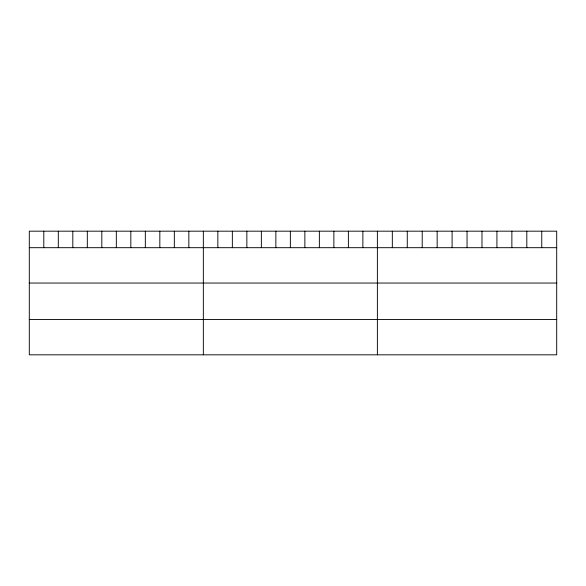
<?xml version="1.0" encoding="UTF-8"?>
<svg xmlns="http://www.w3.org/2000/svg" width="586" height="586" viewBox="0 0 586 586"><rect width="100%" height="100%" fill="white"/><g stroke="black" fill="none" stroke-linecap="round" stroke-linejoin="round"><path stroke-width="0.88" d="M556.7 247.688L556.7 354.823L29.3 354.823L29.3 231.177L556.7 231.177L556.7 247.688L29.3 247.688M29.3 283.045L556.7 283.045M29.3 319.473L556.7 319.473M541.757 231.177L541.757 247.688M526.814 231.177L526.814 247.688M511.871 231.177L511.871 247.688M496.928 231.177L496.928 247.688M481.985 231.177L481.985 247.688M467.042 231.177L467.042 247.688M452.099 231.177L452.099 247.688M437.156 231.177L437.156 247.688M422.213 231.177L422.213 247.688M407.27 231.177L407.27 247.688M392.327 231.177L392.327 247.688M377.384 231.177L377.384 354.823M362.88 231.177L362.88 247.688M348.377 231.177L348.377 247.688M333.874 231.177L333.874 247.688M319.37 231.177L319.37 247.688M304.867 231.177L304.867 247.688M290.363 231.177L290.363 247.688M275.86 231.177L275.86 247.688M261.356 231.177L261.356 247.688M246.853 231.177L246.853 247.688M232.349 231.177L232.349 247.688M217.845 231.177L217.845 247.688M203.342 231.177L203.342 354.823M188.839 231.177L188.839 247.688M174.335 231.177L174.335 247.688M159.832 231.177L159.832 247.688M145.328 231.177L145.328 247.688M130.825 231.177L130.825 247.688M116.321 231.177L116.321 247.688M101.818 231.177L101.818 247.688M87.314 231.177L87.314 247.688M72.811 231.177L72.811 247.688M58.307 231.177L58.307 247.688M43.803 231.177L43.803 247.688"/></g></svg>
